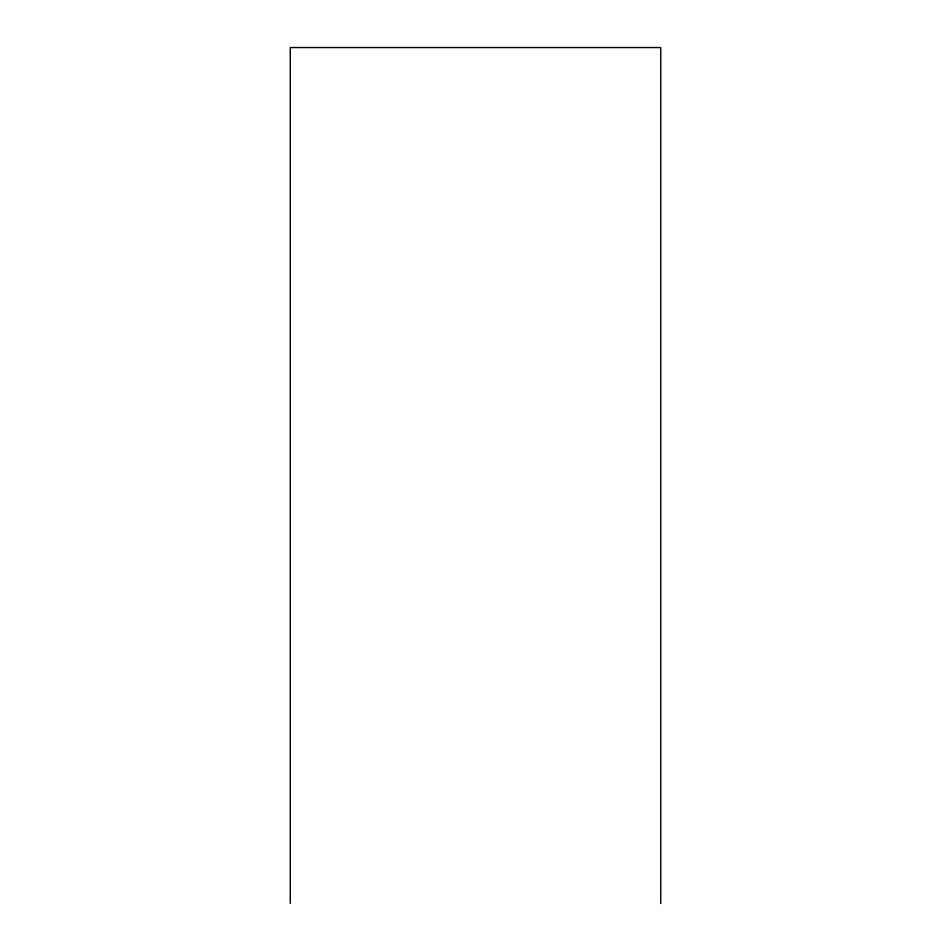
<?xml version="1.0" encoding="UTF-8"?>
<svg xmlns="http://www.w3.org/2000/svg" width="951" height="951" viewBox="0 0 951 951"><rect width="100%" height="100%" fill="white"/><g stroke="black" fill="none" stroke-linecap="round" stroke-linejoin="round"><path stroke-width="1.43" d="M660.731 903.45L660.731 47.55L290.269 47.55L290.269 903.45"/></g></svg>
